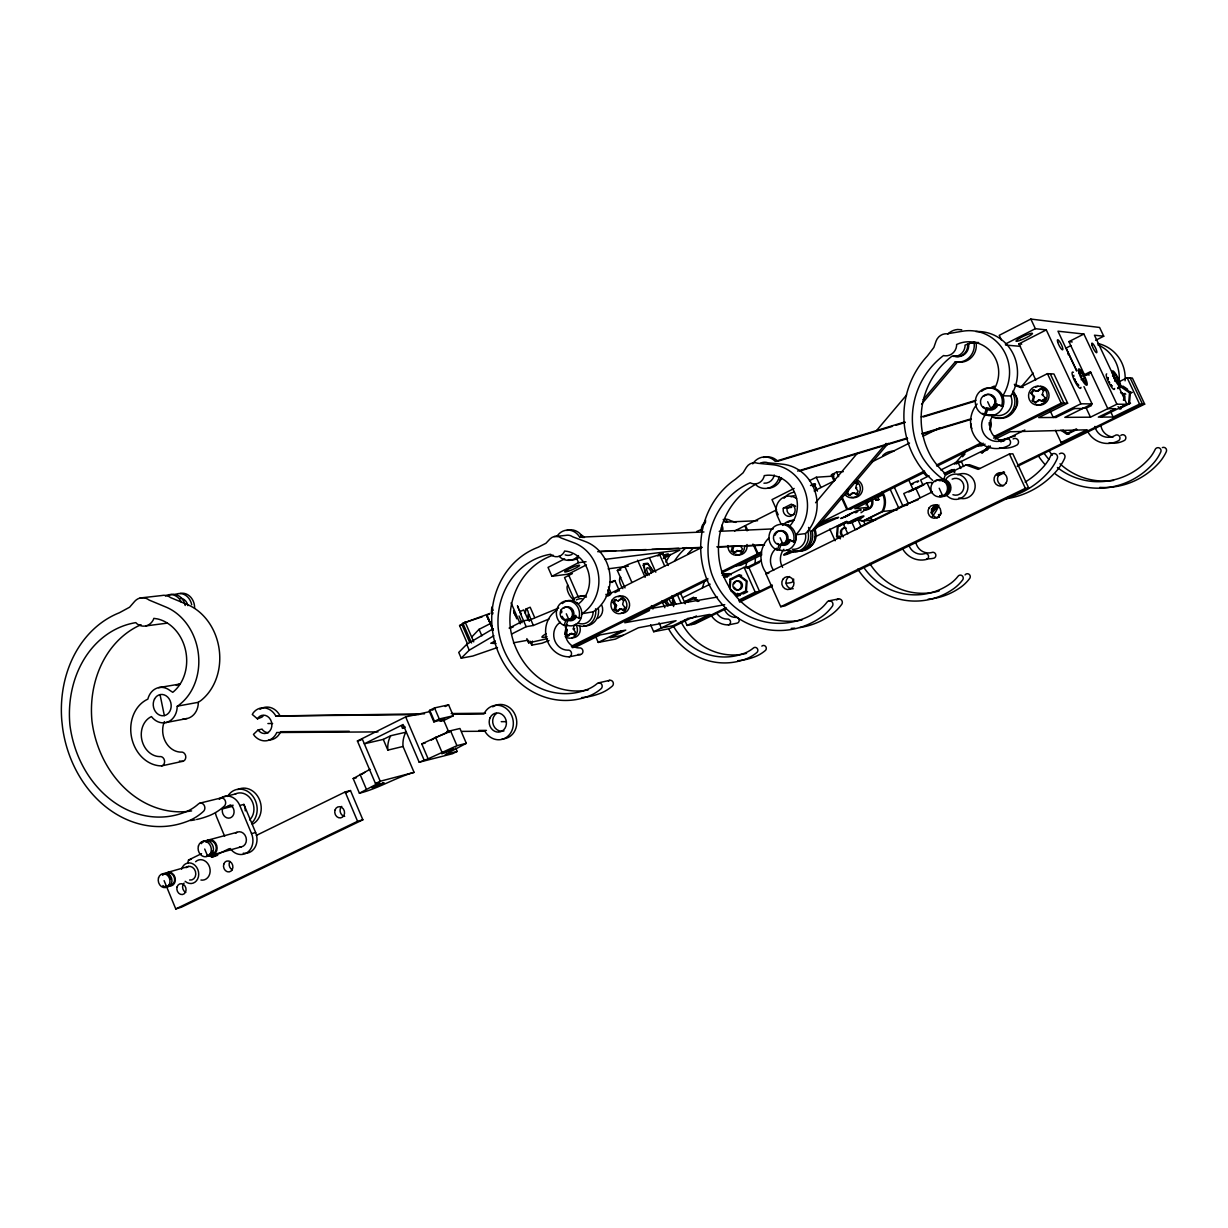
<?xml version="1.0" encoding="UTF-8"?>
<svg xmlns="http://www.w3.org/2000/svg" width="1228" height="1228" viewBox="0 0 1228 1228"><rect width="100%" height="100%" fill="white"/><g stroke="black" fill="none" stroke-linecap="round" stroke-linejoin="round"><path stroke-width="1.5" d="M491.4 612.711L491.783 607.123L493.18 610.362M729.432 587.982L730.031 579.232L738.918 574.842L747.1 580.982L746.363 591.512M846.629 521.639L837.373 526.213L836.59 536.943L839.138 536.605M840.474 538.816L837.389 536.559L838.095 526.735L846.568 522.56M1121.149 407.819L1119.261 407.819L1128.655 403.214L1129.53 392.791L1121.026 387.02L1122.899 387.081M1129.453 403.751L1130.42 392.361L1132.277 392.423M222.406 808.884L222.268 810.296A6.984 5.864 76.8 0 0 226.827 817.817A6.984 5.864 76.8 0 0 233.612 814.44A6.984 5.864 76.8 0 0 231.417 805.737L230.342 804.939L222.406 808.884L232.583 806.305M783.357 508.192L783.172 509.497A6.355 5.986 85.9 0 0 787.67 516.174A6.355 5.986 85.9 0 0 794.608 512.69A6.355 5.986 85.9 0 0 792.52 504.8L791.446 504.125L783.357 508.192L791.63 507.394M525.323 613.34L526.014 608.981L530.174 607.231L534.64 617.484M528.408 614.476C526.935 624.76 530.772 610.776 526.014 608.981M549.039 640.509L542.055 643.211L531.693 645.13L532.461 641.139M774.239 475.006L773.993 476.234A10.515 9.855 88.6 0 1 763.954 483.203M847.903 515.852L840.704 518.523L849.96 514.332M857.896 511.431L854.857 512.122M567.489 635.997L570.329 633.694L575.195 634.63L571.741 633.448L567.489 635.997L564.987 634.047L565.954 630.286L567.367 630.041L565.187 626.833M564.987 634.047L566.415 633.786L567.367 630.041M573.783 634.891L575.471 632.19L573.276 628.997L574.228 625.236L575.64 624.975M616.717 611.437L619.618 609.119L624.484 610.07L620.984 608.888L616.717 611.437L614.169 609.487L615.151 605.68L612.925 602.457L614.645 599.74L616.026 599.51L614.307 602.242L612.925 602.457M614.169 609.487L615.55 609.257L616.517 605.45L614.307 602.242M624.975 600.308L623.609 600.538L622.627 604.345L624.852 607.568L626.219 607.338M731.32 550.988L732.348 547.089L733.623 546.92L732.579 550.819L731.32 550.988L733.976 552.968L737.245 551.188M849.208 495.498L852.385 492.996L857.344 494.055L853.521 492.889L849.208 495.498L846.445 493.502L847.182 490.816M850.359 495.391L847.596 493.395L848.686 489.389L847.535 489.481M856.208 494.163L858.096 491.261L855.701 487.915L856.791 483.893L854.028 481.898M1043.401 390.565L1042.204 394.756L1045.688 398.194L1043.646 401.234L1039.579 400.082L1035.235 402.723L1032.287 400.696L1033.469 396.521L1030.937 393.098L1032.978 390.059L1037.998 391.225L1041.39 388.57L1044.337 390.596L1040.454 388.539L1037.046 391.195L1032.978 390.059M1036.186 402.738L1033.239 400.712L1034.437 396.537L1030.937 393.098M187.577 863.345L188.544 860.03L201.546 853.644M568.318 618.743L566.323 625.083L564.159 625.466L566.154 619.112M702.324 588.043L704.642 580.936M789.681 541.978A7.982 7.506 83.8 0 1 780.977 544.879L779.212 549.883L777.339 550.144L778.997 545.14M943.994 478.72L945.222 475.144L965.914 464.936L969.506 464.706L979.944 468.482M988.233 407.926L985.808 414.926L984.257 414.926L986.683 407.911M390.688 735.726L390.243 736.554A24.422 21.29 76.9 0 0 387.741 748.435L387.848 750.124L403.03 746.471L402.922 744.797A24.161 21.122 76.8 0 1 405.409 733.039L405.854 732.21L390.688 735.726L383.274 739.394L364.332 743.8L403.091 724.52L419.193 762.22L452.364 753.762L457.123 751.444L455.649 748.005M419.009 714.619L275.809 715.97A16.609 14.091 78.9 0 0 253.306 712.762L252.293 714.481L257.481 718.856L258.049 717.904A9.225 7.828 78.9 0 1 269.193 717.812A9.225 7.828 78.9 0 1 269.96 730.783A9.225 7.828 78.9 0 1 258.816 730.875L258.141 729.923L253.475 734.375L254.687 736.079A16.609 14.091 78.9 0 0 276.776 732.517L377.963 731.903M556.959 536.544L557.972 534.932A15.166 13.723 83.9 0 1 579.708 537.173L703.92 531.97M1002.862 396.076L1004.289 393.252A42.596 41 -74.8 0 0 1002.232 348.261A42.596 41 -74.8 0 0 962.138 331.299L947.218 333.786A11.098 10.622 -74.1 0 0 936.12 340.985L933.848 347.478L927.416 355.92A85.853 83.197 -77.7 0 0 914.829 458.259L917.792 463.171A85.853 83.197 -77.7 0 0 932.697 480.394M1002.708 395.8L1010.721 395.969L1012.286 393.436A42.166 40.631 -74.1 0 0 1011.703 351.193A42.166 40.631 -74.1 0 0 975.83 331.529M623.133 610.301L624.852 607.568M704.749 521.624L705.67 520.211M733.976 552.968L737 550.543L740.668 551.725L742.479 548.916L740.162 545.631M1031.888 393.129L1033.93 390.09M1035.235 402.723L1038.627 400.067L1042.71 401.218L1044.752 398.179M815.576 502.743L857.405 453.209M875.856 431.366L906.617 394.94M794.854 550.958A15.734 14.828 83.9 0 0 808.96 546.184A15.734 14.828 83.9 0 0 811.954 530.803L886.063 443.415M923.118 399.714L955.23 361.846A16.409 15.718 -73.2 0 0 974.264 344.5L973.881 342.397L968.738 343.533M798.538 550.85A15.703 14.797 83.9 0 0 814.317 530.511L888.289 443.339M921.583 404.104L957.333 361.968A16.363 15.688 -73 0 0 976.306 344.669L975.938 342.581L973.881 342.397M954.509 464.123L966.989 449.663M1020.668 387.48L1033.162 373.005M962.537 456.801L965.024 453.915M930.809 512.506L937.071 505.261M982.185 453.209L988.448 445.979M931.407 513.734L938.913 505.061M986.437 450.231L990.182 445.902M1115.546 374.479L1114.978 375.139L1113.167 372.729L1115.669 380.342L1119.66 384.686L1115.546 374.479L1112.537 375.968M471.659 637.071L479.058 629.335L490.049 623.747M779.335 549.868A13.308 12.51 83.8 0 0 791.646 547.596A13.308 12.51 83.8 0 0 795.79 535.101L797.647 532.814A40.739 38.206 86.2 0 0 804.708 490.31A40.739 38.206 86.2 0 0 771.859 464.644L757.891 463.294A10.622 9.931 88.5 0 0 746.409 467.315L743.078 472.826L735.587 479.15A82.138 77.118 82.9 0 0 704.151 571.527L705.87 576.807A82.138 77.118 82.9 0 0 819.797 618.068A50.256 47.309 80.7 0 0 832.354 606.233A3.438 3.254 77.7 0 0 831.556 601.428A3.438 3.254 77.7 0 0 827.012 602.165A43.241 40.708 80.8 0 1 816.881 611.59A75.461 70.871 83 0 1 711.472 573.169A74.018 69.505 82.7 0 1 750.277 482.742L751.336 483.325A10.622 9.931 88.5 0 0 764 476.863L764.246 475.62L767.423 475.221A30.117 28.244 86.2 0 1 794.593 492.428A30.117 28.244 86.2 0 1 790.141 525.615L787.609 524.893A13.308 12.51 83.8 0 0 781.146 524.295L777.355 515.944A13.938 13.109 85.9 0 1 780.609 499.382A13.938 13.109 85.9 0 1 796.558 498.568M795.698 534.809L805.43 533.597L807.349 531.632A40.355 37.914 86.3 0 0 814.379 489.542A40.355 37.914 86.3 0 0 781.806 464.123L767.945 462.802A10.515 9.855 88.6 0 0 760.408 463.248M492.981 628.843L466.747 644.332L458.735 652.421L461.206 658.177L469.249 650.195L493.886 635.72M429.754 710.291L429.125 710.874L433.852 721.895L444.843 718.963L440.084 721.312L443.815 720.468L453.301 715.77L448.604 704.841L434.543 707.911L429.754 710.291L434.497 721.327L433.852 721.895M614.645 599.74L618.16 600.906L621.046 598.573L623.609 600.538M622.412 598.358L618.16 600.906M843.283 471.629L836.56 472.059L831.295 474.96L834.088 481.115M861.028 512.767L868.564 507.302L866.446 502.651M932.912 508.822L931.407 510.449M856.269 529.59L860.935 526.259L902.764 505.69L918.344 499.596M790.909 550.927L785.245 554.319L793.933 550.758M467.438 643.718L459.579 625.543L465.274 622.872M471.583 642.965L462.879 623.271L489.865 613.463L487.685 614.952M161.574 765.904A4.758 3.945 78.6 0 0 164.475 760.454A4.758 3.945 78.6 0 0 159.655 756.601A20.784 17.284 79.2 0 1 141.773 739.517A20.784 17.284 79.2 0 1 151.443 716.584A17.852 14.874 80 0 0 167.683 722.033A17.852 14.874 80 0 0 177.2 706.576L179.902 704.304A54.723 45.559 81.2 0 0 198.107 651.807A54.723 45.559 81.2 0 0 165.366 606.816L149.202 600.093A14.276 11.881 82.5 0 0 134.788 601.244L129.6 607.215L119.377 612.757A110.152 91.517 79.7 0 0 61.799 720.56L62.613 727.928A110.152 91.517 79.7 0 0 186.165 821.793A67.371 56.043 78.6 0 0 203.648 811.201A4.62 3.853 77.1 0 0 203.817 804.754A4.62 3.853 77.1 0 0 198.307 804.048A57.962 48.214 78.7 0 1 184.246 812.445A101.203 84.103 79.8 0 1 69.95 725.272A99.253 82.445 79.7 0 1 135.801 622.627L136.907 623.747A14.276 11.881 82.5 0 0 153.27 619.879L153.853 618.359L157.691 618.958A40.447 33.678 81.2 0 1 185.704 650.963A40.447 33.678 81.2 0 1 172.764 692.316L169.94 690.474A17.852 14.874 80 0 0 147.851 699.146A34.645 28.812 79.3 0 0 131.58 737.46A34.645 28.812 79.3 0 0 161.574 765.904L182.788 761.299A4.697 3.914 78.6 0 0 185.674 755.911A4.697 3.914 78.6 0 0 180.9 752.119A20.523 17.131 79.2 0 1 164.383 721.619M177.17 706.177L198.276 702.324L200.993 700.482A54.017 45.175 81.3 0 0 219.075 648.66A54.017 45.175 81.3 0 0 186.656 604.268L170.646 597.637A14.091 11.773 82.5 0 0 161.697 595.549L140.176 597.975M848.594 515.223L850.144 514.286M611.882 582.502L614.875 580.552L619.403 590.821M581.796 614.015L583.914 612.342A39.158 35.351 82.2 0 0 598.435 574.535A39.158 35.351 82.2 0 0 573.599 542.669L561.181 538.002A10.208 9.21 83.8 0 0 550.006 538.954L545.923 543.283L537.925 547.35A78.838 71.07 80.3 0 0 491.952 625.62L492.52 630.931A78.838 71.07 80.3 0 0 587.629 696.522A48.199 43.487 78.9 0 0 601.213 688.616A3.3 2.978 76.9 0 0 601.413 683.996A3.3 2.978 76.9 0 0 597.176 683.582A41.46 37.423 78.9 0 1 586.247 689.86A72.437 65.299 80.3 0 1 498.276 628.92A71.04 64.04 80.2 0 1 550.574 554.273L551.418 555.071A10.208 9.21 83.8 0 0 564.128 552.139L564.588 551.034L567.551 551.433A28.935 26.126 82.2 0 1 588.872 574.059A28.935 26.126 82.2 0 1 578.511 603.854L576.346 602.564M581.765 613.724L593.124 611.82L595.242 610.454A38.789 35.09 82.3 0 0 609.671 573.015A38.789 35.09 82.3 0 0 585.035 541.441L572.708 536.82A10.116 9.149 83.9 0 0 565.786 535.393L554.212 536.559M403.03 746.471L414.082 772.381C395.278 777.646 378.485 788.545 359.405 793.227L353.188 778.552L370.058 769.311M361.723 774.3L364.716 772.412M431.427 740.054L434.62 738.059M359.405 793.227L379.698 782.451L375.476 783.556L357.409 740.975L405.67 716.906L429.815 711.595M466.318 743.324L456.939 745.672L428.127 758.827L421.757 743.907L450.522 730.737L459.947 728.496L466.318 743.324L445.257 754.468L457.123 751.444M847.796 521.501L843.436 524.11L847.842 533.842M908.781 491.998L924.147 484.553M911.345 490.617L923.579 484.891M855.67 512.797L856.822 512.214M917.301 482.174C923.901 477.753 904.806 486.595 912.957 484.17M564.65 558.863L548.026 567.397L551.925 576.3L568.288 574.136L586.385 564.88M1095.637 340.309L1103.742 336.226L1099.597 327.462L1030.845 319.065L999.239 335.321L1001.465 340.11M551.925 576.3L578.541 562.67L586.048 561.733M1005.364 344.055L1035.357 328.69L1046.287 329.902L1080.901 403.797L1092.076 403.92L1083.956 386.605M1035.772 380.02L1018.918 343.886L1046.287 329.902M572.371 573.583L564.542 577.59L574.244 599.709M625.037 587.905L617.346 570.452C631.269 560.751 647.755 559.308 662.859 553.398L668.232 565.494M1089.297 374.954L1084.431 374.693L1068.913 341.63L1083.894 334.047L1116.897 404.196L1126.982 404.319L1118.846 387.035M509.098 628.091L523.588 620.754L530.803 619.572L558.663 608.029M1070.862 345.636L1066.119 348.046L1076.649 370.488M657.778 555.962L662.859 553.398M794.148 488.437L771.998 499.627L776.587 509.789M809.482 480.685L816.298 477.247L834.027 476.05M642.935 565.601L646.081 564.005M495.329 640.955L490.77 643.257L496.035 643.503M511.662 634.016L526.167 626.694L533.382 625.466L549.054 618.973M663.274 558.448L679.882 550.067L604.821 559.4M810.48 485.536L813.872 483.817L816.866 490.448M832.983 474.852L834.441 474.115M812.138 485.827L815.453 484.154M812.644 485.735L815.484 484.308M606.494 595.396L702.094 547.32M734.544 531.003L744.782 525.845L747.008 530.803M814.149 490.97L833.889 481.038M872.095 461.835L909.534 443.001M923.164 436.155L940.188 427.59M1014.927 385.485L1020.238 387.327L1047.438 373.65L1053.946 373.987L1067.623 403.229L1038.704 417.566L1056.172 417.443M614.967 592.571L618.39 590.852M793.702 504.984L787.179 508.254L786.964 509.328A5.219 4.912 86 0 0 793.994 514.471M1084.431 374.693L1090.433 371.685L1107.81 408.663L1115.684 408.709L1098.323 417.121L1113.167 417.013L1139.569 404.089L1144.68 404.15L1132.354 378.024L1127.15 377.763L1118.647 381.969M1080.533 376.919L1083.664 375.354L1079.366 370.779L1081.929 378.761L1086.212 383.336L1083.664 375.354M1083.925 375.875L1090.786 372.437M1081.162 379.682L1084.293 378.117M431.964 710.244L433.545 709.462M445.211 706.53L448.604 704.841M403.551 725.687L401.587 726.116L402.538 728.357L405.255 727.007M571.342 646.266L707.881 578.511M721.542 571.726L757.384 553.935L761.084 553.429M754.406 545.324L758.106 553.582L761.529 551.894M819.536 523.097L846.844 509.543L850.267 509.19L924.868 472.181M841.502 495.759L847.596 509.175L924.5 470.999M936.457 465.074L980.896 443.016M994.573 436.232L1061.222 403.152L1067.623 403.229M572.156 647.141L707.835 579.846M721.573 573.031L761.805 553.076L758.106 553.582M816.681 525.86L824.602 522.007A20.231 2.18 -24.3 0 1 838.663 517.387A71.945 7.537 -24.3 0 0 814.41 528.547M936.887 466.226L983.26 443.216M993.575 438.104L1063.985 403.183L1050.247 373.803M1114.164 378.577L1117.158 377.088M761.836 554.81L740.822 565.233L735.833 565.954M985.071 444.152L981.74 445.81L977.718 445.964M995.079 439.194L1010.076 431.765L1086.995 429.815L1061.084 442.479L1055.42 430.337M1114.794 381.217L1117.802 379.728M874.704 497.309L876.04 500.226L878.926 499.612L877.59 496.695M878.926 499.612L876.04 500.226M682.998 597.606L710.152 584.16M723.737 577.436L744.107 567.351L748.497 566.707L759.533 591.359L755.205 592.111L738.826 600.124M929.059 475.804L920.647 479.979L922.919 484.922M940.848 469.971L957.671 461.636L961.309 461.421L963.658 466.533M434.497 721.327L439.271 718.963L453.301 715.77M745.995 567.935L761.375 560.321M956.213 463.954L990.52 446.977M1000.82 441.88L1024.843 430M747.56 568.288L759.487 562.393M981.172 452.779L988.003 449.402M595.933 637.163L598.236 642.428L621.506 630.916M1080.901 403.797L1053.256 417.459L1050.078 410.659M1055.957 417.443L1074.254 408.51M814.578 537.112L846.583 521.301M943.994 473.532L952.007 469.572L954.954 471.659M1117.695 387.726L1121.103 386.037L1131.387 392.853L1129.53 392.791M931.776 482.435L927.033 482.834L903.762 493.549L908.26 503.388M696.337 597.668L685.5 602.104L688.371 601.613M740.192 575.149L730.737 579.769L730.077 589.363L737.521 594.981L740.284 594.49M944.608 474.146L954.294 469.418M1117.879 388.631L1122.991 386.114L1127.626 389.261M949.827 472.519L952.759 471.076M1092.076 403.92L1064.814 417.366L1090.464 417.182L1116.897 404.196M1082.543 408.11L1086.227 408.141L1091.492 405.547M857.236 519.183A18.62 17.76 86.9 0 0 862.609 521.102L882.026 511.539L897.223 509.866M965.914 464.936L978.133 469.372L1009.416 453.992L1012.839 453.807L1028.696 488.007L784.953 605.911L780.732 606.724L765.919 573.722L932.344 491.891M650.64 624.868L653.664 631.714L676.075 620.708L638.406 627.754L615.397 639.113L598.236 642.428M673.021 625.712L687.941 618.482M737.521 594.981L745.672 590.99L746.332 581.351L738.857 575.748L741.605 575.318M1076.281 428.894L1067.071 433.407L1062.911 430.521M691.456 617.822L669.275 628.705L653.664 631.714M1100.902 417.106L1126.982 404.319M692.147 618.083L696.522 615.949M730.675 590.76L737.46 595.872L746.777 591.313M1077.063 429.432L1066.994 434.374L1060.915 430.168M743.186 593.938L747.622 591.773M207.578 854.98L211.983 857.113L229.053 848.763M256.376 835.393L345.16 791.953L350.487 790.556L362.859 819.797L181.483 907.17L175.757 908.935L164.107 880.66M684.733 620.201L687.066 625.451L709.569 614.43L687.649 618.544M345.375 793.042L350.487 790.556M691.625 624.561L725.978 607.768M739.164 601.321L772.351 585.096M996.967 475.282L1003.813 471.936M1017.505 465.243L1142.5 404.135L1130.128 377.917M725.871 608.842L695.033 623.901L687.066 625.451M739.578 602.134L772.12 586.232M933.925 507.164L937.348 505.476M998.272 475.712L1003.429 473.179M1017.214 466.456L1144.68 404.15M375.476 783.556L380.235 781.238L414.082 772.381M419.193 762.22L428.127 758.827M780.732 606.724L1025.349 488.33L1028.696 488.007M175.757 908.935L357.578 821.302L362.859 819.797M851.127 513.734L852.432 513.15M917.147 488.13L918.283 487.623M436.262 737.368L447.744 732.456M510.019 628.229L513.427 626.787M519.628 611.697L523.788 609.932L528.255 620.186M853.675 512.613L856.116 511.615M497.478 647.509L472.765 656.044L461.206 658.177M609.641 582.333L614.875 580.552M462.879 623.271L482.374 616.732M459.579 625.543L463.125 624.361M547.488 638.606L528.7 642.858L526.858 638.637M904.836 421.941L775.282 461.375A15.764 14.767 88.6 0 0 752.764 463.862M921.261 416.937L976.014 400.282M892.48 426.346L777.754 461.252A15.734 14.736 88.7 0 0 763.417 457.43M896.118 425.241L905.22 422.463M923.425 416.921L974.418 401.418M797.632 471.076L907.231 438.043M921.844 433.637L971.179 418.779M800.057 470.923L907.615 438.534M922.197 434.144L971.409 419.316M998.84 440.791L1015.387 435.894M1000.559 440.729L1006.054 439.102M168.236 872.202L188.744 866.385M211.983 857.113L216.22 855.916M211.861 855.102L241.21 846.875M188.544 860.03L191.399 859.232M230.189 848.471A15.319 12.863 76 0 0 247.242 852.554A15.319 12.863 76 0 0 251.54 833.628L255.624 832.507L243.896 804.401L239.782 805.445A15.289 12.833 76.8 0 0 219.536 799.167M201.73 841.825L236.943 832.308M353.188 778.552L356.488 777.708M226.366 806.903L233.136 805.2M222.329 797.187L235.899 793.856M200.087 803.097L220.933 797.97M421.757 743.907L425.195 743.078M357.409 740.975L360.986 740.162M598.543 682.86L609.748 680.327M402.538 728.357L404.503 727.912M258.141 729.923L262.055 729.11L262.731 730.061A9.195 7.813 78.9 0 0 268.441 732.702M556.837 610.255A24.79 22.365 79.8 0 0 546.506 638.207A24.79 22.365 79.8 0 0 569.147 656.811L580.568 654.524A3.362 3.039 78.8 0 0 582.87 650.594A3.362 3.039 78.8 0 0 579.202 647.923A14.736 13.324 79.6 0 1 566.998 640.018A14.736 13.324 79.6 0 1 567.443 624.745M710.613 614.537A21.551 20.032 79.6 0 0 728.419 624.899L737.076 623.164A2.932 2.732 78.4 0 0 739.133 619.726A2.932 2.732 78.4 0 0 735.864 617.423A12.833 11.942 79.4 0 1 724.106 608.551M275.809 715.97L424.52 713.806M257.481 718.856L261.963 717.121A9.195 7.813 78.9 0 1 263.498 715.648M829.115 600.799L838.555 598.942M572.309 647.632L576.024 646.91L600.277 634.891L625.773 630.117L610.178 637.731L623.256 635.229M165.795 722.601L186.994 718.549M673.312 625.666L661.324 627.953L659.052 622.796M570.329 633.694L571.741 633.448M513.457 642.812L527.917 640.202L528.7 642.858M724.735 604.683L624.76 622.749L649.489 610.5L644.163 611.421M573.276 628.997L574.689 628.736M737.46 595.872L740.223 595.396L737.506 593.354M687.68 601.091L684.81 601.582L693.544 597.269L698.916 601.336M648.66 608.873L717.459 597.023M571.972 609.779A5.971 5.388 80.6 0 1 573.015 615.658L578.879 618.083L581.028 617.715M619.618 609.119L620.984 608.888M158.596 687.634L179.902 684.042A17.622 14.736 80 0 0 176.295 685.454M615.151 605.68L616.517 605.45M730.031 579.232L732.809 578.802M765.919 573.722L768.774 573.261M606.156 596.04L608.904 595.611L605.849 594.367M617.346 570.452L620.877 569.976M608.152 568.84L628.429 566.154M740.668 551.725L741.927 551.556L737 550.543M786.872 539.798A6.217 5.848 83.8 0 0 787.194 538.202A6.217 5.848 83.8 0 1 786.995 539.783L795.176 541.978A13.308 12.51 83.8 0 0 792.858 528.869A13.308 12.51 83.8 0 0 781.008 524.31M837.389 536.559L839.921 536.222M145.917 625.912L167.361 623.118M811.954 530.803L814.317 530.511M837.373 526.213L839.921 525.906M862.609 521.102L876.27 519.505M907.446 505.199L902.764 505.69L894.537 487.669M579.708 537.173L582.548 536.866A15.135 13.692 83.9 0 0 566.753 530.481M723.2 519.444A13.354 12.403 84.5 0 1 725.303 522.115L727.498 521.885A13.324 12.387 84.5 0 0 725.395 519.214M868.564 507.302L854.811 508.714L881.842 495.329L877.406 495.728M847.596 509.175L851.019 508.822M846.445 493.502L847.596 493.395M852.385 492.996L853.521 492.889M855.701 487.915L856.837 487.823M856.791 483.893L857.942 483.817L855.164 481.806M954.233 470.355L951.946 470.524L954.616 472.427M725.303 522.115L757.599 520.718M1061.084 442.479L1064.323 442.356M719.209 531.325L773.272 528.884M600.492 551.341L615.75 550.758M621.475 550.528L646.266 549.561M651.991 549.33L678.685 548.287M682.507 548.149L701.572 547.396M716.83 546.798L741.62 545.831M745.427 545.677L764.507 544.94M597.698 551.679L700.881 547.642M718.073 546.982L763.923 545.186M451.213 713.545L485.505 713.222M453.378 714.297L483.939 714.005A17.376 15.411 76.8 0 1 507.057 709.185A17.376 15.411 76.8 0 1 508.499 735.664A17.376 15.411 76.8 0 1 484.876 731.243L461.958 731.381M267.904 723.538L272.616 723.507M501.239 721.68L506.396 721.65M349.259 731.274L280.659 731.704A16.563 14.076 78.9 0 1 268.871 740.024M478.828 730.445L486.441 730.399M446.685 731.474L450.507 731.443M1010.721 395.969L1010.874 396.23A13.769 13.354 -75 0 1 993.636 414.726L985.485 414.757A16.21 15.749 -78.1 0 0 1004.719 439.486A3.715 3.607 -79.8 0 1 1009.8 440.038A3.715 3.607 -79.8 0 1 1009.201 445.242A27.016 26.233 -77.7 0 1 976.229 438.611A27.016 26.233 -77.7 0 1 977.12 404.012M1074.024 408.51L1082.697 408.54M994.757 403.858L1003.076 406.268L994.757 403.858A6.508 6.293 -76 0 1 991.503 407.589M1128.655 403.214L1130.512 403.244L1119.184 408.786L1121.072 408.801L1117.987 406.683M1032.287 400.696L1033.239 400.712M1042.71 401.218L1043.646 401.234M1038.627 400.067L1039.579 400.082M1033.469 396.521L1034.437 396.537M1042.204 394.756L1043.14 394.771M1037.046 391.195L1037.998 391.225M1020.238 387.327L1023.139 387.419L1014.313 384.349M955.23 361.846L957.333 361.968M1005.563 345.068L1020.483 346.342M1018.918 343.886L1021.727 344.132M1068.913 341.63L1072.228 341.952M961.739 329.795L957.594 329.488A16.409 15.718 -73.2 0 0 947.694 334.154M1083.894 334.047L1057.968 331.192L1076.649 371.009M1103.742 336.226L1094.44 335.198L1112.338 373.22M991.994 387.971L994.833 388.002A31.483 30.301 -74.8 0 0 992.101 353.157A31.483 30.301 -74.8 0 0 959.835 343.195L956.597 344.485L956.612 345.805A11.098 10.622 -74.1 0 1 944.792 355.813L943.565 355.521A77.364 75 -78.1 0 0 922.873 457.921A78.884 76.443 -77.7 0 0 942.383 478.751M735.894 522.422L730.506 520.641A8.811 8.197 84.6 0 0 724.32 519.429M788.852 539.537L795.176 541.978M722.125 573.415L728.833 576.07M722.141 575.241L727.191 577.237M214.7 854.105L217.632 855.517M1062.941 430.107L1069.005 434.298M732.579 550.819L735.234 552.8M693.482 598.159L697.903 601.505M615.55 609.257L618.083 611.206M566.415 633.786L568.902 635.736M756.31 485.214L757.845 486.441A15.764 14.767 88.6 0 0 779.366 476.571M492.873 612.665L492.781 613.862M653.511 571.342L647.663 563.222L643.395 563.775L644.992 572.54L646.956 575.257M653.142 571.388L647.801 563.959L643.902 564.481L645.36 572.478L647.524 575.471M664.716 601.382L667.94 605.849M664.348 601.444L667.295 605.511M1038.136 455.496L1038.489 456.095A74.094 72.698 -60.3 0 0 1044.506 463.954M520.181 612.634L521.225 614.23L517.448 605.788M1127.15 377.763L1139.569 404.089M1110.419 411.18L1113.167 417.013M1086.227 408.141L1090.464 417.182M1030.845 319.065L1035.357 328.69M1047.438 373.65L1061.222 403.152M987.665 401.756L990.766 408.417M1009.416 453.992L1025.349 488.33M957.671 461.636L960.833 468.482M939.19 488.237L942.766 496.02M927.033 482.834L931.561 492.689M915.52 487.731L920.048 497.586M908.705 479.887L912.619 488.468M889.947 488.775L898.604 507.732M871.112 518.109L872.647 521.455M863.484 520.81L865.034 524.249M836.56 472.059L838.663 476.679M857.773 519.29L860.935 526.259M832.185 474.269L834.979 480.424M841.502 497.8L846.844 509.543M851.434 521.378L855.133 529.514M816.298 477.247L820.933 487.485M814.302 484.231L817.434 491.154M829.79 529.038L835.101 540.765M778.214 514.808L776.096 510.096L745.503 525.492L747.729 530.45M780.102 537.818L783.004 544.265M752.933 544.035L757.384 553.935M744.107 567.351L755.205 592.111M680.588 593.339L685.239 603.838M659.267 553.843L664.686 566.077M677.088 594.03L680.972 602.764M672.084 595.672L675.784 604.022M649.796 558.633L655.798 572.171M661.861 600.968L664.855 607.722M637.593 560.198L645.16 577.313M651.439 605.588L652.958 609.027M624.914 566.615L631.852 582.333M608.413 586.984L611.36 593.677M607.706 589.885L610.009 595.135M576.577 558.203L578.541 562.67M568.288 574.136L578.265 596.9M566.308 613.8L569.024 620.017M530.803 619.572L533.382 625.466M520.396 613.417L523.404 620.355M523.588 620.754L526.167 626.694M519.03 616.011L521.961 622.78M529.913 641.047L531.693 645.13M511.094 602.871L520.242 623.885M479.058 629.335L481.867 635.797M465.044 621.782L473.732 641.86M461.728 624.07L469.603 642.259M466.732 644.362L469.249 650.195M450.522 730.737L456.939 745.672M443.815 720.468L448.987 732.517M434.543 707.911L439.271 718.963M435.495 737.153L441.911 752.104M405.67 716.906L424.028 759.871M383.274 739.394L387.848 750.124M518.723 609.38L519.214 610.531M362.122 738.627L380.235 781.238M360.019 774.254L366.266 789.005M345.16 791.953L357.578 821.302M239.782 805.445L251.54 833.628M224.632 836.253L216.619 816.973A15.289 12.833 76.8 0 1 215.499 813.151M204.708 849.024L207.701 856.238M513.995 612.803L514.44 613.939M513.611 610.7L516.758 618.789M513.596 610.853L515.668 616.164M528.961 614.246L531.049 619.802M528.24 618.544L529.283 621.291M518.277 608.259L517.617 606.386M937.9 517.51L939.527 515.56A34.952 33.632 88.7 0 0 941.415 513.212M805.43 533.597L805.522 533.888A13.17 12.403 83.8 0 1 792.352 549.269M160.039 694.634L164.352 715.617M672.744 600.031L673.742 605.327M672.376 600.093L673.604 606.54M198.276 702.324L198.322 702.723A17.622 14.736 80 0 1 183.141 718.764M593.124 611.82L593.155 612.112A12.648 11.451 80.6 0 1 578.296 623.21M235.546 833.275A7.66 6.432 76 0 1 246.03 837.435A7.66 6.432 76 0 1 239.506 846.86M232.338 869.838A5.526 4.62 75.4 0 1 229.882 861.427M185.735 892.403A5.465 4.528 75.3 0 1 184.093 883.085M344.684 816.39A5.649 4.851 75.7 0 1 340.356 812.276A5.649 4.851 75.7 0 1 341.737 806.382M167.131 873.461A6.155 5.081 75.7 0 1 174.514 878.404A6.155 5.081 75.7 0 1 169.188 885.142M167.161 886.155A6.171 5.096 75.7 0 1 165.811 886.125M162.649 875.196A6.171 5.096 75.7 0 1 163.754 874.413M167.699 874.474A6.171 5.096 75.7 0 1 171.153 879.386M169.541 884.989A6.171 5.096 75.7 0 1 168.436 885.756M162.157 874.49A7.046 5.818 75.7 0 1 171.674 878.373A7.046 5.818 75.7 0 1 165.78 886.984M164.26 886.493A7.046 5.818 75.7 0 1 162.879 885.557M186.042 867.705A6.938 5.772 75.6 0 1 195.467 871.527A6.938 5.772 75.6 0 1 189.619 880.015M165.519 873.538A7.03 5.818 75.7 0 1 175.021 877.406A7.03 5.818 75.7 0 1 169.142 886.002M195.605 861.718A10.346 8.611 75.6 0 1 209.666 867.382A10.346 8.611 75.6 0 1 200.931 880.046M181.621 869.148A10.423 8.642 75.6 0 1 193.395 864.128A10.423 8.642 75.6 0 1 197.693 878.88A10.423 8.642 75.6 0 1 185.152 881.305M206.657 842.024A6.831 5.695 76 0 1 215.959 845.739A6.831 5.695 76 0 1 210.188 854.135M205.675 841.702A6.846 5.71 76.1 0 1 207.179 841.717M212.352 851.096A6.846 5.71 76.1 0 1 209.466 854.734M201.331 843.667A7.828 6.524 76.1 0 1 209.466 841.594A7.828 6.524 76.1 0 1 213.304 850.835A7.828 6.524 76.1 0 1 206.488 856.116M206.104 841.257A7.813 6.508 76 0 1 216.742 845.493A7.813 6.508 76 0 1 210.142 855.087M255.624 832.507A15.289 12.848 76 0 1 254.887 847.52A15.289 12.848 76 0 1 243.251 853.199M243.896 804.401A15.258 12.817 76.8 0 1 244.74 806.934M245.017 808.224A15.258 12.817 76.8 0 1 245.278 810.879M235.208 794.025A15.166 12.771 76.8 0 1 251.709 800.441A15.166 12.771 76.8 0 1 249.622 819.92M237.833 789.558A18.911 15.933 76.8 0 1 259.507 799.75A18.911 15.933 76.8 0 1 252.323 824.264M227.548 796.465A18.957 15.964 76.8 0 1 251.587 794.67A18.957 15.964 76.8 0 1 251.771 822.913M259.998 709.354A16.563 14.076 78.9 0 1 279.692 715.187M492.704 706.852A17.33 15.381 76.8 0 1 515.975 717.106A17.33 15.381 76.8 0 1 502.175 738.918M503.971 730.921A9.624 8.55 76.8 0 1 493.518 725.41A9.624 8.55 76.8 0 1 496.496 713.437M941.308 480.547A7.506 7.261 89.7 0 1 949.766 486.58A7.506 7.261 89.7 0 1 943.933 495.314M939.144 480.716A7.522 7.276 89.7 0 1 941.047 480.624M942.904 481.023A7.522 7.276 89.7 0 1 944.593 481.929M941.784 495.529A7.522 7.276 89.7 0 1 939.88 495.621M935.076 481.576A8.596 8.32 89.7 0 1 948.384 485.474A8.596 8.32 89.7 0 1 939.804 496.695M952.16 479.135A8.458 8.182 -89.8 0 1 963.857 486.334A8.458 8.182 -89.8 0 1 952.928 494.715M939.052 480.179A8.581 8.289 89.7 0 1 950.917 487.501A8.581 8.289 89.7 0 1 939.834 496.005M957.733 474.775A12.572 12.188 -89.5 0 1 975.155 485.459A12.572 12.188 -89.5 0 1 958.868 497.939M945.575 479.58A12.679 12.28 -89.8 0 1 963.519 476.986A12.679 12.28 -89.8 0 1 964.44 495.651A12.679 12.28 -89.8 0 1 946.343 494.961M1003.506 485.735A6.723 6.554 -86.5 0 1 997.504 478.521A6.723 6.554 -86.5 0 1 1004.565 472.35M937.624 517.786A6.631 6.401 86.4 0 1 936.964 504.647M793.211 588.734A6.447 6.063 80.2 0 1 789.45 576.531M141.051 624.699A97.948 81.723 79.7 0 0 91.977 721.266A99.882 83.366 79.8 0 0 191.599 810.91M196.618 819.506A108.709 90.718 79.7 0 0 207.133 816.436A66.496 55.552 78.6 0 0 224.448 805.967A4.559 3.822 77.1 0 0 224.632 799.612A4.559 3.822 77.1 0 0 219.167 798.906M195.098 819.813A108.709 90.718 79.7 0 1 190.478 820.565M182.788 761.299A34.184 28.551 79.3 0 1 179.441 761.053M180.439 598.159A9.302 7.798 82.5 0 1 187.884 605.619M165.442 595.994A14.03 11.743 82.5 0 1 181.468 602.334M168.082 595.687A14.015 11.727 82.5 0 1 185.213 605.496M174.622 594.951A13.953 11.697 82.5 0 1 191.706 604.713M180.071 593.477A13.922 11.681 82.5 0 1 194.623 608.029M996.384 403.874A6.493 6.293 -75.8 0 1 991.579 408.141M990.919 395.616A6.508 6.293 -76 0 1 993.621 397.488M994.511 398.9A6.508 6.293 -76 0 1 995.018 400.497M984.027 396.184A7.429 7.199 -76 0 1 994.204 396.874A7.429 7.199 -76 0 1 993.375 407.343A7.429 7.199 -76 0 1 983.214 406.652M997.228 404.181A7.414 7.184 -75.8 0 1 986.36 407.942M1015.111 394.817A10.898 10.576 -74.2 0 1 1013.883 410.183M1043.432 400.067A5.848 5.695 -69.3 0 1 1042.173 400.911M575.318 615.274A5.956 5.388 80.6 0 1 569.838 619.065M569.5 607.998A5.971 5.388 80.6 0 1 570.774 608.735M571.834 609.794A5.971 5.388 80.6 0 1 572.616 611.114M573.062 612.603A5.971 5.388 80.6 0 1 572.877 615.673M572.248 617.055A5.971 5.388 80.6 0 1 570.13 619.004M563.698 608.29A6.831 6.155 80.6 0 1 571.634 608.413A6.831 6.155 80.6 0 1 573.169 617.055A6.831 6.155 80.6 0 1 565.755 619.925M564.312 619.081A6.831 6.155 80.6 0 1 562.209 616.349M561.595 612.879A6.831 6.155 80.6 0 1 561.917 611.145M576.055 615.566A6.815 6.155 80.6 0 1 568.211 619.511M601.766 605.204A10.024 9.087 80.6 0 1 597.576 618.436M938.453 514.501A11.39 10.991 85.3 0 1 939.328 517.341M724.766 574.167A13.354 12.418 80.6 0 1 731.197 574.811M723.875 574.842A13.324 12.403 80.6 0 1 730.199 573.706M882.732 455.573A13.815 13.232 -88.7 0 1 892.019 451.351M890.515 451.797A13.784 13.201 -88.6 0 1 893.923 451.275M864.65 568.687A65.268 62.812 84 0 0 949.014 584.528A37.393 36.057 80.8 0 0 958.009 576.316A2.978 2.886 76.3 0 1 962.031 575.671A2.978 2.886 76.3 0 1 962.721 579.816A43.456 41.905 80.8 0 1 951.577 590.115A71.04 68.354 83.9 0 1 857.804 569.132M902.964 549.392A22.35 21.521 82.9 0 0 926.879 559.323A3.07 2.963 80.4 0 0 928.291 555.256A3.07 2.963 80.4 0 0 924.346 553.751A13.416 12.909 82.5 0 1 908.781 544.971M928.03 599.249A70.441 67.862 84 0 0 958.684 588.611A43.103 41.614 80.8 0 0 969.752 578.388A2.947 2.855 76.2 0 0 969.061 574.274A2.947 2.855 76.2 0 0 965.07 574.919M915.827 542.362A13.293 12.817 82.5 0 0 931.653 552.554A3.039 2.932 80.4 0 1 935.567 554.043A3.039 2.932 80.4 0 1 934.186 558.08A22.15 21.367 82.9 0 1 926.787 558.709M938.56 506.059A35.244 33.862 88.5 0 1 932.252 516.435M939.098 590.975A64.716 62.352 84 0 1 869.716 563.406M923.809 473.317A26.049 25.036 88.5 0 1 926.112 475.773M674.356 561.288A61.784 57.378 80.1 0 1 686.375 547.565M674.065 627.262A62.996 58.514 80.2 0 0 743.569 653.572A36.057 33.509 78.5 0 0 753.378 648.046A2.87 2.671 76.1 0 1 757.169 648.384A2.87 2.671 76.1 0 1 756.97 652.406A41.905 38.958 78.5 0 1 744.797 659.375A68.553 63.687 80.2 0 1 668.646 628.982M665.975 562.224A68.553 63.687 80.2 0 1 670.396 554.335M696.875 531.402A68.553 63.687 80.2 0 1 700.927 529.744M728.419 624.899A2.963 2.748 78.4 0 0 730.491 621.445A2.963 2.748 78.4 0 0 727.206 619.112A12.94 12.019 79.4 0 1 716.584 612.864M737.782 660.71A68 63.273 80.2 0 0 753.332 657.348A41.568 38.697 78.5 0 0 765.428 650.441A2.84 2.656 76 0 0 765.612 646.45A2.84 2.656 76 0 0 761.851 646.112M755.312 556.929A34.046 31.652 82.6 0 1 754.867 564.343M746.547 653.342A62.474 58.13 80.2 0 1 680.834 621.491M687.665 554.15A61.277 57.01 80.1 0 1 692.607 548.855M746.639 562.67A25.159 23.393 82.6 0 1 745.918 565.862M721.941 525.246A8.903 8.274 84.5 0 1 722.893 529.759M721.588 527.564A8.918 8.274 84.5 0 1 721.788 529.882M701.51 531.693A8.949 8.304 84.5 0 1 705.732 521.869M703.705 524.847A8.934 8.289 84.5 0 1 705.087 523.082M562.332 603.577A12.771 11.528 80.6 0 1 577.191 603.224A12.771 11.528 80.6 0 1 580.552 619.311A12.771 11.528 80.6 0 1 566.845 625.206M569.654 607.967A5.971 5.388 80.6 0 1 570.913 608.704M564.159 625.466A12.787 11.543 80.6 0 1 556.975 608.981A12.787 11.543 80.6 0 1 571.695 601.613A12.787 11.543 80.6 0 1 578.879 618.083M553.183 555.179A70.38 63.58 80.2 0 0 510.219 626.909A71.746 64.838 80.3 0 0 588.135 689.921M581.565 697.611A78.101 70.564 80.3 0 0 598.911 693.866A47.739 43.18 78.9 0 0 612.388 686.022A3.27 2.963 76.9 0 0 612.588 681.433A3.27 2.963 76.9 0 0 608.382 681.033M580.568 654.524A24.56 22.196 79.8 0 1 577.989 654.386M560.382 622.258A14.874 13.416 79.6 0 0 554.258 638.974A14.874 13.416 79.6 0 0 567.75 650.149A3.408 3.07 78.8 0 1 571.45 652.851A3.408 3.07 78.8 0 1 569.147 656.811M576.101 617.423A7.66 6.923 80.6 0 1 566.538 619.511M576.254 599.955A12.648 11.451 80.6 0 1 582.041 598.681M572.156 554.304A10.116 9.149 83.9 0 1 565.187 554.887M581.212 535.945A10.054 9.103 83.9 0 1 583.054 537.649M580.445 534.671A10.039 9.087 83.9 0 1 584.451 537.511M794.623 505.476A5.219 4.912 86 0 1 795.59 506.396M783.403 531.801A6.217 5.848 83.8 0 1 785.92 533.643M787.225 536.575A6.217 5.848 83.8 0 0 786.749 535.024A6.217 5.848 83.8 0 1 787.102 536.59M777.339 550.144A13.324 12.526 83.8 0 1 769.68 533.044A13.324 12.526 83.8 0 1 785.659 525.139A13.324 12.526 83.8 0 1 793.334 542.223M1111.724 385.838A5.342 1.105 63.4 0 1 1111.094 385.07M1109.759 382.89A5.342 1.105 63.4 0 1 1109.13 381.647M1108.163 379.252A5.342 1.105 63.4 0 1 1107.794 377.503M1078.875 385.239A5.603 1.228 63.4 0 1 1078.43 385.055M1077.862 384.533A5.603 1.228 63.4 0 1 1077.202 383.719M1075.114 380.127A5.603 1.228 63.4 0 1 1074.546 378.823M1073.855 376.582A5.603 1.228 63.4 0 1 1073.871 375.308M872.248 499.412A7.245 6.907 86.9 0 1 863.714 509.313M871.22 499.504A7.245 6.907 86.9 0 1 864.435 509.82M882.257 491.553A18.512 17.668 87 0 1 883.039 511.431L863.637 520.979A18.589 17.745 86.9 0 1 860.889 520.242M859.554 519.705A18.589 17.745 86.9 0 1 858.28 519.06M867.275 501.454A2.686 2.548 86.9 0 1 866.078 505.03M882.011 492.904A18.543 17.683 87 0 1 882.026 511.539M781.453 477.738A15.734 14.736 88.7 0 1 767.746 488.284M1013.008 390.995A16.486 15.979 -74.8 0 1 994.22 416.983M1012.67 393.267A16.517 16.01 -75 0 1 992.193 416.983M990.658 387.848A16.517 16.01 -75 0 1 994.496 386.099M579.478 625.62A8.642 7.813 79.9 0 1 578.941 634.201A8.642 7.813 79.9 0 1 571.895 637.7M575.533 624.192A8.673 7.828 79.9 0 1 575.502 635.582A8.673 7.828 79.9 0 1 565.233 636.626M734.19 583.776A4.528 4.221 80.6 0 1 739.931 581.274A4.528 4.221 80.6 0 1 741.881 587.659A4.528 4.221 80.6 0 1 735.818 589.041M734.989 588.243A4.528 4.221 80.6 0 1 734.375 587.245M609.733 593.047A4.482 3.592 57.2 0 1 610.516 593.907M794.654 550.988A8.857 0.921 -24.2 0 1 783.786 555.117A8.857 0.921 -24.2 0 1 790.586 550.865M618.114 596.624A8.734 7.967 80.6 0 1 629.457 603.148A8.734 7.967 80.6 0 1 621.061 613.232M671.731 597.115A4.62 1.75 63.6 0 1 673.19 603.593A4.62 1.75 63.6 0 1 668.892 598.681M671.148 603.485A4.605 1.75 63.6 0 1 669.275 604.529A4.605 1.75 63.6 0 1 666.343 599.939M845.263 517.341A8.98 0.952 -24.4 0 1 853.168 512.383A8.98 0.952 -24.4 0 1 860.383 510.648M574.151 599.771A8.289 3.392 63.1 0 1 568.349 592.878A8.289 3.392 63.1 0 1 567.766 585.203M622.857 588.657A7.936 3.116 63.3 0 1 619.664 581.427A7.936 3.116 63.3 0 1 620.861 577.421M649.29 575.072A4.605 1.765 63.3 0 1 646.711 569.746A4.605 1.765 63.3 0 1 648.353 568.042A4.605 1.765 63.3 0 1 651.5 572.77M990.397 420.329A9.379 9.103 -79.3 0 1 989.661 429.693M989.123 422.678A9.41 9.118 -79.5 0 1 989.246 425.134M971.901 428.587A9.41 9.118 -79.5 0 1 971.056 423.814M746.977 544.511A8.934 8.335 83.3 0 1 736.032 554.411M744.598 547.151A8.949 8.35 83.3 0 1 735.649 555.256A8.949 8.35 83.3 0 1 727.943 545.554M1114.594 388.493A8.688 1.811 63.4 0 1 1109.36 383.643A8.688 1.811 63.4 0 1 1106.72 373.895M1112.138 386.037A5.004 1.044 63.4 0 1 1111.048 384.855M1108.301 379.406A5.004 1.044 63.4 0 1 1107.963 377.763M1121.041 392.776A4.927 4.82 -54.5 0 1 1123.374 400.113M1120.55 392.546A4.912 4.82 -54.3 0 1 1124.127 400.128M1124.802 393.405A4.912 4.805 -53.9 0 1 1125.738 394.249M1080.962 387.342A9.118 1.996 63.4 0 1 1074.761 381.171A9.118 1.996 63.4 0 1 1073.379 372.314M1077.785 384.272A5.265 1.151 63.4 0 1 1077.156 383.504M1075.206 380.143A5.265 1.151 63.4 0 1 1074.669 378.915M856.806 479.902A9.133 8.703 88.2 0 1 862.117 491.584A9.133 8.703 88.2 0 1 851.019 497.11M856.545 481.161A9.164 8.719 88.2 0 1 858.111 494.838A9.164 8.719 88.2 0 1 845.002 494.623M1040.5 386.206A9.517 9.256 -69.3 0 1 1048.835 397.519A9.517 9.256 -69.3 0 1 1036.601 404.657M1035.772 387.173A9.517 9.256 -69.3 0 1 1038.074 386.375M1043.201 399.791A5.495 5.342 -69.3 0 1 1042.019 400.589M931.3 509.144A8.32 0.798 -24.4 0 1 935.536 507.978A8.32 0.798 -24.4 0 1 932.19 510.249M843.36 536.866A4.636 4.405 84 0 1 840.673 530.941A4.636 4.405 84 0 1 846.292 528.163M843.36 536.175A4.636 4.405 84 0 1 841.687 530.818M842.208 529.744A4.636 4.405 84 0 1 845.033 527.84M546.967 636.58A20.108 2.256 -23.6 0 1 546.184 633.663M788.975 539.522A6.201 5.833 83.8 0 1 781.53 543.221M783.28 531.816A6.217 5.848 83.8 0 1 784.646 532.568M786.181 541.226A6.217 5.848 83.8 0 1 780.916 543.851M779.135 544.326A7.107 6.677 83.8 0 1 777.585 543.467M775.052 535.224A7.107 6.677 83.8 0 1 783.004 530.803A7.107 6.677 83.8 0 1 787.962 538.908A7.107 6.677 83.8 0 1 780.854 544.725M789.773 539.829A7.092 6.677 83.8 0 1 781.254 544.05M814.793 529.084A13.907 13.124 83.9 0 1 808.623 547.581M791.016 496.787A13.83 13.032 86 0 1 794.24 495.682M784.063 498.261A17.284 16.302 86 0 1 793.641 492.274M578.603 557.742A15.135 13.692 83.9 0 1 568.288 559.646M578.48 555.578A15.166 13.723 83.9 0 1 559.093 556.315M808.531 527.411A15.764 14.859 83.9 0 1 808.285 544.925A15.764 14.859 83.9 0 1 792.904 551.172M787.946 522.499A15.764 14.859 83.9 0 1 793.979 520.196M807.809 531.448A15.795 14.889 83.8 0 1 803.281 548.287A15.795 14.889 83.8 0 1 786.826 550.067M782.558 525.415A15.795 14.889 83.8 0 1 792.843 520.334M981.617 391.364A13.907 13.477 -75.8 0 1 999.853 391.747A13.907 13.477 -75.8 0 1 1000.759 410.49A13.907 13.477 -75.8 0 1 982.676 413.314M984.257 414.926A13.938 13.493 -76 0 1 976.106 397.258A13.938 13.493 -76 0 1 993.406 388.601A13.938 13.493 -76 0 1 1001.557 406.253M578.787 596.992A15.135 13.708 80.6 0 1 585.771 595.718M598.358 608.321A15.135 13.708 80.6 0 1 583.883 625.773M595.549 608.781A15.181 13.738 80.6 0 1 591.082 622.949A15.181 13.738 80.6 0 1 577.544 625.359M572.969 599.51A15.181 13.738 80.6 0 1 586.477 597.038M662.982 555.501A7.552 0.921 -23.9 0 1 668.416 554.058A7.552 0.921 -23.9 0 1 663.627 557.159M946.45 474.576A78.085 75.752 -76.9 0 1 931.561 457.461A76.596 74.34 -77.3 0 1 952.099 356.089L953.327 356.381A10.991 10.515 -73.5 0 0 965.039 346.48L965.024 345.16L968.232 343.901A31.176 30.04 -74.1 0 1 978.639 342.52M1013.1 438.933A3.669 3.577 -78.9 0 1 1017.889 439.946A3.669 3.577 -78.9 0 1 1017.152 444.904A26.74 26.003 -76.9 0 1 999.531 447.713M1005.962 498.798A84.993 82.46 -77 0 0 1054.345 473.348A52.021 50.747 -77.7 0 0 1064.799 457.967A3.561 3.5 -75.3 0 0 1059.411 453.838M1003.967 441.082A16.041 15.611 -77.3 0 1 993.636 414.726M1007.298 497.739A85.853 83.197 -77.7 0 0 1046.747 473.993A52.558 51.208 -78.6 0 0 1057.293 458.443A3.607 3.53 -76.7 0 0 1055.359 453.761A3.607 3.53 -76.7 0 0 1050.738 455.757A45.206 44.054 -78.5 0 1 1042.204 468.175A78.884 76.443 -77.7 0 1 1025.119 482.082M997.98 404.749A8.35 8.089 -75.8 0 1 987.465 409.569M967.603 343.825A10.945 10.499 -73.3 0 1 953.296 355.92M968.631 343.917A10.945 10.484 -73.2 0 1 954.34 355.997M756.494 483.909A73.296 68.952 82.8 0 0 721.864 571.619A74.724 70.303 83 0 0 802.037 619.956M794.746 628.168A81.324 76.504 83 0 1 791.246 628.368M799.965 627.554A81.324 76.504 83 0 0 829.299 616.057A49.765 46.94 80.7 0 0 841.763 604.314A3.408 3.224 77.7 0 0 841.134 599.709A3.408 3.224 77.7 0 0 836.728 599.955M782.62 567.413A15.35 14.46 82 0 1 783.848 549.3M773.701 570.406A15.503 14.582 81.9 0 1 776.418 548.256M766.349 573.246A25.834 24.284 82.2 0 1 768.82 538.079M786.181 583.177A25.834 24.284 82.2 0 0 791.753 582.364A3.546 3.331 80.5 0 0 793.641 579.017M781.438 478.122A10.423 9.778 88.7 0 1 779.734 480.133M1057.415 467.5A68.077 66.788 -60.3 0 0 1147.612 460.254A39.02 38.436 -56 0 0 1155.103 449.586A3.116 3.07 -42 0 1 1159.14 447.867A3.116 3.07 -42 0 1 1160.813 451.873A45.344 44.684 -56.1 0 1 1151.557 465.259A74.094 72.698 -60.3 0 1 1055.42 474.008M1048.988 459.502A68.077 66.788 -60.3 0 1 1043.892 452.948M1087.087 430.337A23.317 22.902 -58.6 0 0 1118.785 440.576A3.193 3.147 -57.4 0 0 1119.322 436.109A3.193 3.147 -57.4 0 0 1114.87 435.633A13.984 13.754 -58.7 0 1 1094.931 426.408M1099.827 487.393A73.465 72.114 -58.8 0 0 1157.175 464.783A44.975 44.315 -54.2 0 0 1166.37 451.536A3.085 3.055 -40 0 0 1162.348 447.575M1113.105 437.045A13.876 13.646 -57 0 1 1101.009 426.285M1097.863 344.853A36.779 35.842 -60.8 0 1 1119.184 380.557M1098.016 343.518A36.456 35.566 -59.7 0 1 1125.078 380.818M1120.78 435.418A3.177 3.131 -55.4 0 1 1125.201 435.894A3.177 3.131 -55.4 0 1 1124.664 440.33A23.117 22.718 -57 0 1 1109.191 442.771M1113.566 480.44A67.509 66.251 -58.8 0 1 1060.01 463.8M1052.273 455.281A67.509 66.251 -58.8 0 1 1049.433 451.229M1068.145 352.144A9.64 9.348 -63 0 1 1068.176 354.646M372.099 787.639L383.765 782.804L372.099 787.639M441.88 753.624L453.639 748.758L441.88 753.624M849.761 522.1L849.254 522.714L853.168 521.654L862.225 516.804L849.761 522.1M486.595 614.691L493.073 629.979L486.595 614.691M488.268 618.712L487.24 616.809L492.305 627.907L487.992 617.484L488.268 618.712M154.528 699.024A10.714 8.918 80 0 0 162.019 715.74A10.714 8.918 80 0 0 170.078 700.574A10.714 8.918 80 0 0 154.528 699.024M198.429 845.969A7.828 6.539 76.1 0 0 206.058 856.73A7.828 6.539 76.1 0 0 209.65 844.373A7.828 6.539 76.1 0 0 198.429 845.969M334.983 810.127A5.679 4.866 75.7 0 0 340.632 817.894A5.679 4.866 75.7 0 0 343.333 808.899A5.679 4.866 75.7 0 0 334.983 810.127M223.726 864.266A5.541 4.636 75.4 0 0 229.16 871.895A5.541 4.636 75.4 0 0 231.708 863.146A5.541 4.636 75.4 0 0 223.726 864.266M177.062 886.969A5.495 4.544 75.3 0 0 182.389 894.537A5.495 4.544 75.3 0 0 184.891 885.895A5.495 4.544 75.3 0 0 177.062 886.969M158.504 877.882A7.061 5.833 75.7 0 0 165.335 887.598A7.061 5.833 75.7 0 0 168.512 876.5A7.061 5.833 75.7 0 0 158.504 877.882M490.095 717.766A9.655 8.565 76.8 0 0 498.307 732.118A9.655 8.565 76.8 0 0 505 717.674A9.655 8.565 76.8 0 0 490.095 717.766M932.359 483.341A8.611 8.32 89.6 0 0 938.53 496.818A8.611 8.32 89.6 0 0 946.727 484.553A8.611 8.32 89.6 0 0 932.359 483.341M1006.008 483.157A6.754 6.585 -86.7 0 0 1001.127 472.611A6.754 6.585 -86.7 0 0 994.649 482.251A6.754 6.585 -86.7 0 0 1006.008 483.157M929.151 507.793A6.662 6.432 86.3 0 0 933.925 518.247A6.662 6.432 86.3 0 0 940.249 508.776A6.662 6.432 86.3 0 0 929.151 507.793M782.85 579.34A6.478 6.094 80.2 0 0 787.409 589.547A6.478 6.094 80.2 0 0 793.38 580.43A6.478 6.094 80.2 0 0 782.85 579.34M992.362 407.343A7.445 7.199 -76.1 0 0 990.09 394.71A7.445 7.199 -76.1 0 0 980.573 403.214A7.445 7.199 -76.1 0 0 992.362 407.343M561.181 609.809A6.831 6.171 80.6 0 0 565.878 620.585A6.831 6.171 80.6 0 0 571.864 611.022A6.831 6.171 80.6 0 0 561.181 609.809M1020.315 340.294A9.072 1.243 -25.3 0 0 1032.456 333.448A9.072 1.243 -25.3 0 0 1019.946 338.084A9.072 1.243 -25.3 0 0 1020.315 340.294M1057.722 342.198A5.603 1.213 63.2 0 0 1062.496 349.842A5.603 1.213 63.2 0 0 1060.178 342.412A5.603 1.213 63.2 0 0 1057.722 342.198M1075.774 381.447A5.603 1.228 63.4 0 0 1076.48 382.675A5.265 1.151 63.4 0 1 1075.82 381.371M1092.076 345.467A5.342 1.105 63.3 0 0 1096.573 352.743A5.342 1.105 63.3 0 0 1094.301 345.651A5.342 1.105 63.3 0 0 1092.076 345.467M733.592 582.916A4.544 4.221 80.6 0 0 736.769 590.054A4.544 4.221 80.6 0 0 740.898 583.668A4.544 4.221 80.6 0 0 733.592 582.916M612.281 599.909A8.749 7.982 80.6 0 0 618.329 613.693A8.749 7.982 80.6 0 0 626.096 601.428A8.749 7.982 80.6 0 0 612.281 599.909M850.528 522.867A8.995 0.936 -24.3 0 0 863.821 516.313A8.995 0.936 -24.3 0 0 852.861 520.073A8.995 0.936 -24.3 0 0 850.528 522.867M1112.814 374.74A8.688 1.781 63.4 0 0 1120.105 386.528A8.688 1.781 63.4 0 0 1116.329 374.878A8.688 1.781 63.4 0 0 1112.814 374.74M1078.936 372.882A9.133 1.965 63.4 0 0 1086.642 385.27A9.133 1.965 63.4 0 0 1082.789 373.036A9.133 1.965 63.4 0 0 1078.936 372.882M1041.835 404.15A9.532 9.287 -69.6 0 0 1043.155 387.726A9.532 9.287 -69.6 0 0 1028.573 395.032A9.532 9.287 -69.6 0 0 1041.835 404.15M774.592 533.719A7.122 6.693 83.8 0 0 779.596 544.894A7.122 6.693 83.8 0 0 786.15 534.825A7.122 6.693 83.8 0 0 774.592 533.719M568.088 571.327A8.151 1.074 -23.7 0 0 579.585 565.448A8.151 1.074 -23.7 0 0 568.702 569.04A8.151 1.074 -23.7 0 0 568.088 571.327"/></g></svg>
